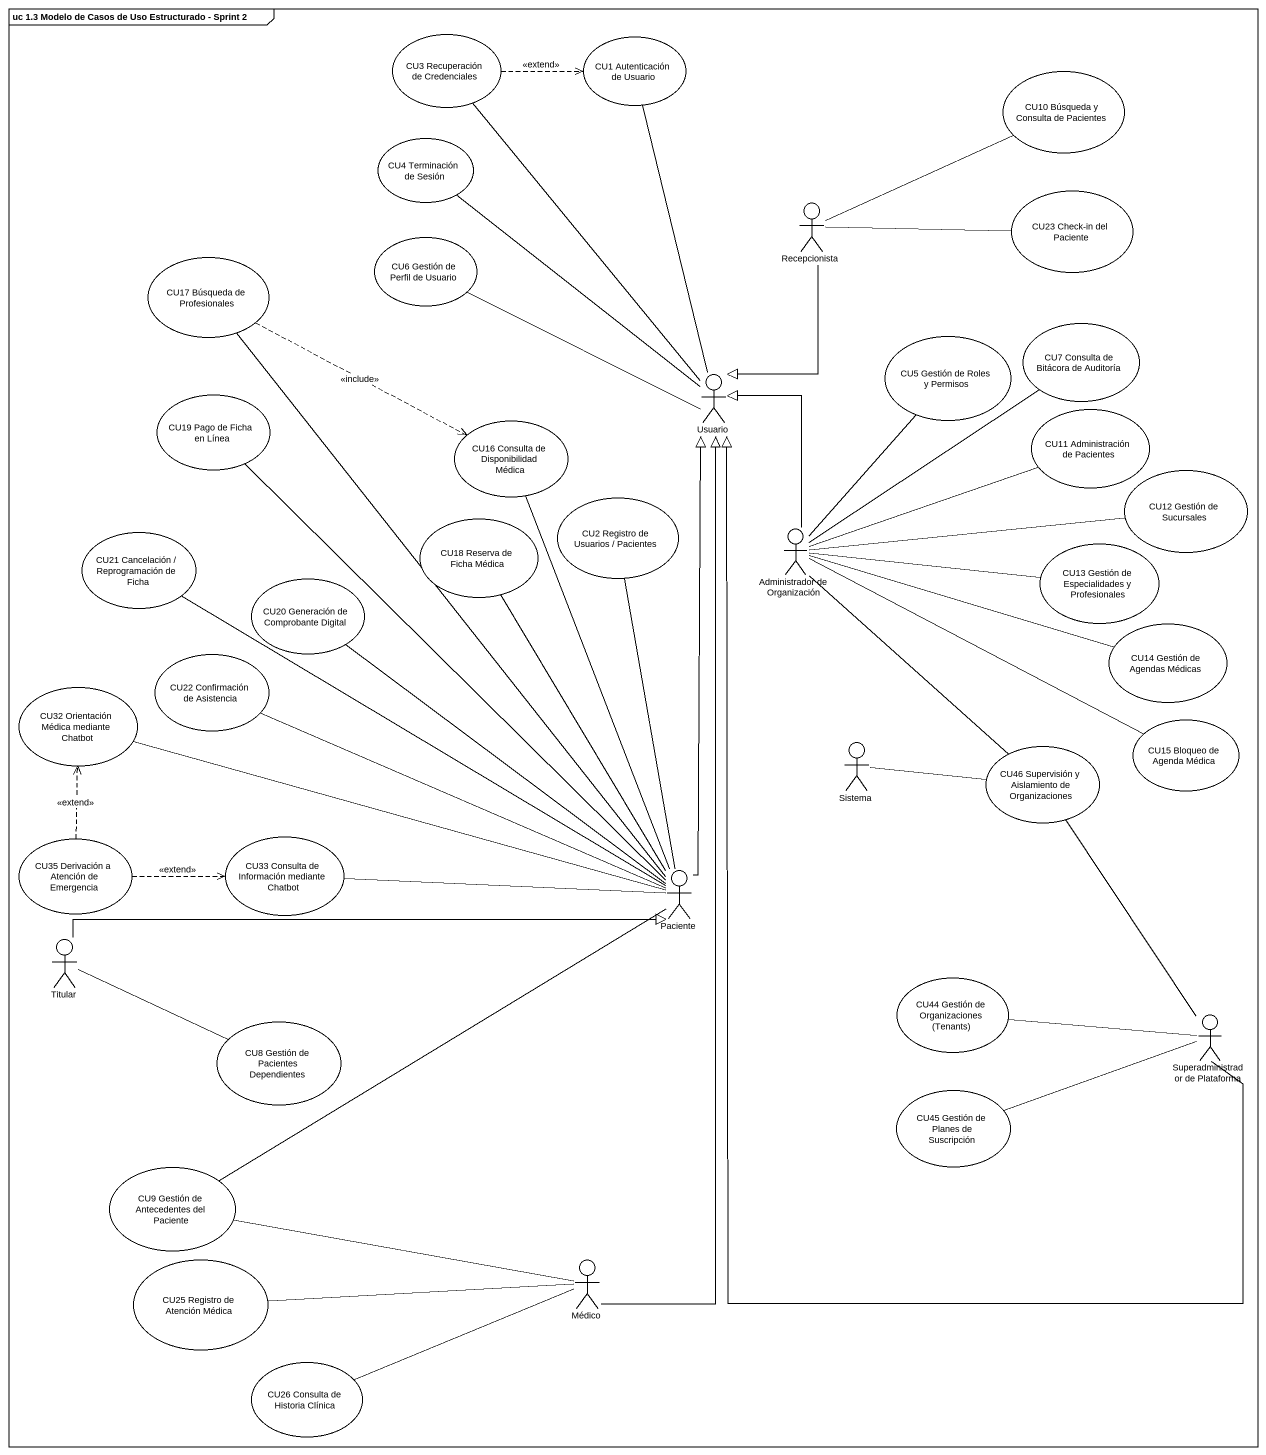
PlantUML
@startuml
mainframe uc 1.3 Modelo de Casos de Uso Estructurado - Sprint 2
usecase "CU3 Recuperación de Credenciales" as CU3_Recuperación_de
usecase "CU1 Autenticación de Usuario" as CU1_Autenticación_de_Usuario
usecase "CU10 Búsqueda y Consulta de Pacientes" as CU10_Búsqueda_y_Consulta_de
usecase "CU4 Terminación de Sesión" as CU4_Terminación_de_Sesión
actor Recepcionista
usecase "CU23 Check-in del Paciente" as CU23_Check_in_del_Paciente
usecase "CU6 Gestión de Perfil de Usuario" as CU6_Gestión_de_Perfil_de
usecase "CU17 Búsqueda de Profesionales" as CU17_Búsqueda_de
usecase "CU7 Consulta de Bitácora de Auditoría" as CU7_Consulta_de_Bitácora_de
usecase "CU5 Gestión de Roles y Permisos" as CU5_Gestión_de_Roles_y
usecase "CU19 Pago de Ficha en Línea" as CU19_Pago_de_Ficha_en_Línea
actor Usuario
usecase "CU11 Administración de Pacientes" as CU11_Administración_de
usecase "CU16 Consulta de Disponibilidad Médica" as CU16_Consulta_de
usecase "CU12 Gestión de Sucursales" as CU12_Gestión_de_Sucursales
usecase "CU18 Reserva de Ficha Médica" as CU18_Reserva_de_Ficha_Médica
usecase "CU2 Registro de Usuarios / Pacientes" as CU2_Registro_de_Usuarios
usecase "CU21 Cancelación / Reprogramación de Ficha" as CU21_Cancelación
actor "Administrador de Organización" as Administrador_de
usecase "CU13 Gestión de Especialidades y Profesionales" as CU13_Gestión_de
usecase "CU20 Generación de Comprobante Digital" as CU20_Generación_de
usecase "CU14 Gestión de Agendas Médicas" as CU14_Gestión_de_Agendas
usecase "CU22 Confirmación de Asistencia" as CU22_Confirmación_de
usecase "CU32 Orientación Médica mediante Chatbot" as CU32_Orientación_Médica
usecase "CU15 Bloqueo de Agenda Médica" as CU15_Bloqueo_de_Agenda
actor Sistema
usecase "CU46 Supervisión y Aislamiento de Organizaciones" as CU46_Supervisión_y
usecase "CU35 Derivación a Atención de Emergencia" as CU35_Derivación_a_Atención
usecase "CU33 Consulta de Información mediante Chatbot" as CU33_Consulta_de
actor Paciente
actor Titular
usecase "CU44 Gestión de Organizaciones (Tenants)" as CU44_Gestión_de
usecase "CU8 Gestión de Pacientes Dependientes" as CU8_Gestión_de_Pacientes
actor "Superadministrador de Plataforma" as Superadministrador_de
usecase "CU45 Gestión de Planes de Suscripción" as CU45_Gestión_de_Planes_de
usecase "CU9 Gestión de Antecedentes del Paciente" as CU9_Gestión_de_Antecedentes
usecase "CU25 Registro de Atención Médica" as CU25_Registro_de_Atención
actor Médico
usecase "CU26 Consulta de Historia Clínica" as CU26_Consulta_de_Historia
CU3_Recuperación_de .right.> CU1_Autenticación_de_Usuario : <<extend>>
Recepcionista -right- CU10_Búsqueda_y_Consulta_de
Recepcionista -right- CU23_Check_in_del_Paciente
Recepcionista --|> Usuario
CU17_Búsqueda_de .right.> CU16_Consulta_de : <<include>>
Usuario -up- CU3_Recuperación_de
Usuario -up- CU1_Autenticación_de_Usuario
Usuario -up- CU4_Terminación_de_Sesión
Usuario -left- CU6_Gestión_de_Perfil_de
Administrador_de -up- CU7_Consulta_de_Bitácora_de
Administrador_de -up- CU5_Gestión_de_Roles_y
Administrador_de -up-|> Usuario
Administrador_de -right- CU11_Administración_de
Administrador_de -right- CU12_Gestión_de_Sucursales
Administrador_de -right- CU13_Gestión_de
Administrador_de -right- CU14_Gestión_de_Agendas
Administrador_de -right- CU15_Bloqueo_de_Agenda
Administrador_de -- CU46_Supervisión_y
Sistema -right- CU46_Supervisión_y
CU35_Derivación_a_Atención .up.> CU32_Orientación_Médica : <<extend>>
CU35_Derivación_a_Atención .right.> CU33_Consulta_de : <<extend>>
Paciente -up- CU17_Búsqueda_de
Paciente -up- CU19_Pago_de_Ficha_en_Línea
Paciente -up-|> Usuario
Paciente -up- CU16_Consulta_de
Paciente -up- CU18_Reserva_de_Ficha_Médica
Paciente -up- CU2_Registro_de_Usuarios
Paciente -up- CU21_Cancelación
Paciente -up- CU20_Generación_de
Paciente -left- CU22_Confirmación_de
Paciente -left- CU32_Orientación_Médica
Paciente -left- CU33_Consulta_de
Paciente -- CU9_Gestión_de_Antecedentes
Titular -right-|> Paciente
Titular -right- CU8_Gestión_de_Pacientes
Superadministrador_de -up-|> Usuario
Superadministrador_de -up- CU46_Supervisión_y
Superadministrador_de -left- CU44_Gestión_de
Superadministrador_de -left- CU45_Gestión_de_Planes_de
Médico -up-|> Usuario
Médico -left- CU9_Gestión_de_Antecedentes
Médico -left- CU25_Registro_de_Atención
Médico -left- CU26_Consulta_de_Historia
@enduml
